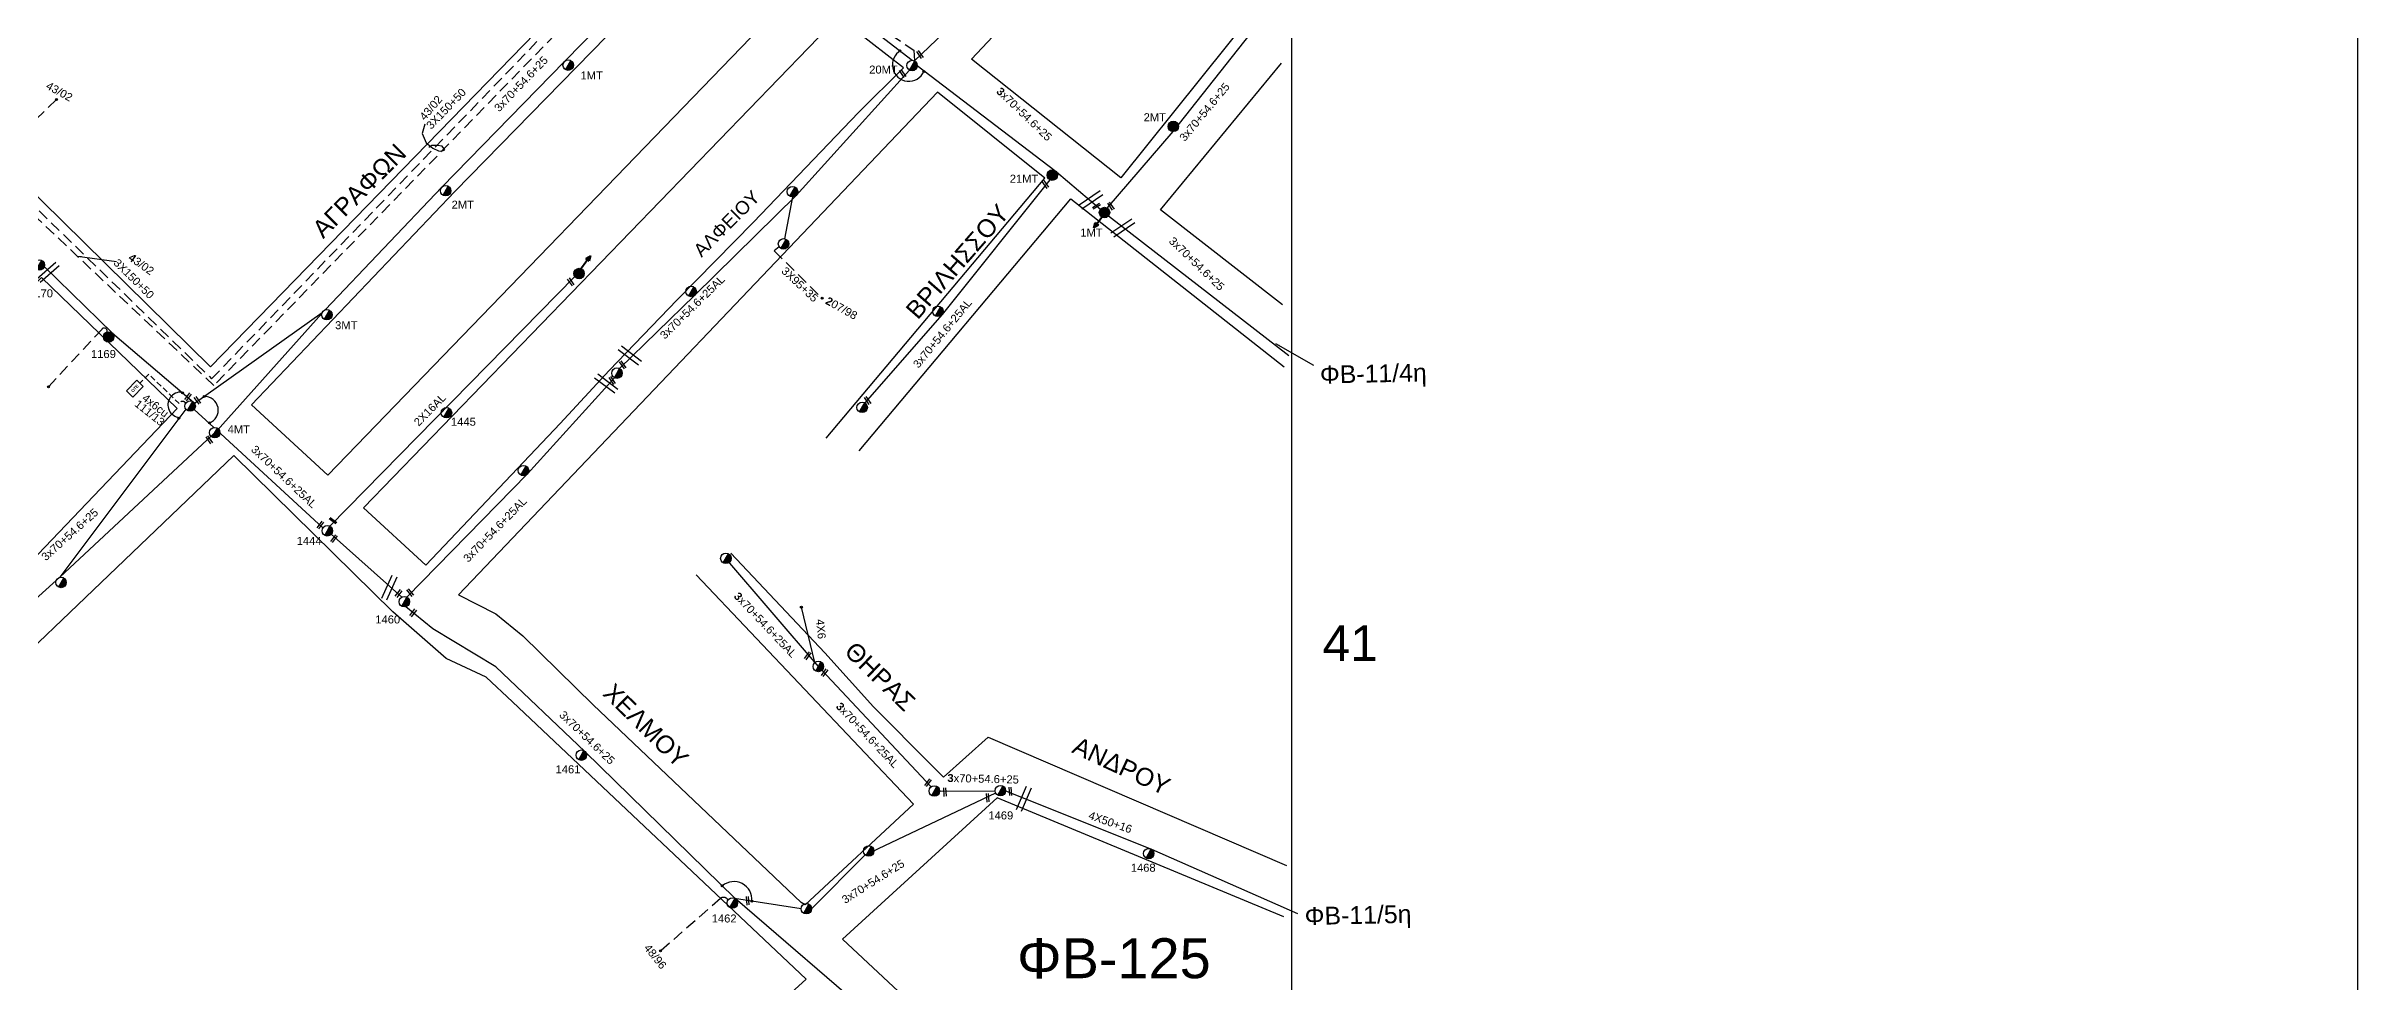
# Model space of a CAD drawing. Header units: millimetres. Extents: x -2449 to 9266, y 48 to 3905.
# Drawn here: x 8746 to 9266, y 3320 to 3531 of the extents above; entities that cross this region are included whole.
import ezdxf

# ---------------------------------------------------------------- set-up
doc = ezdxf.new("R2010")
doc.units = ezdxf.units.MM
doc.linetypes.add('DASHED', pattern=[19.05, 12.7, -6.35])
for name, color, linetype in [('Pillar OTE', 7, 'Continuous'), ('Άγνωστα', 7, 'Continuous'), ('Γυμνά εναέρια ΧΤ (1Φ)   2x16AL', 7, 'Continuous'), ('Επίτονοι', 7, 'Continuous'), ('Επιγραφές - Σχήματα', 7, 'Continuous'), ('Καλώδια ΧΤ   3x95+35 XLPE', 7, 'DASHED'), ('Μηχανική τομή', 7, 'Continuous'), ('Στύλος Ξύλινος', 7, 'Continuous'), ('Στύλος Ξύλινος @ 1', 7, 'Continuous'), ('Στύλος ΦΜ', 7, 'Continuous'), ('Στύλος ΦΜ @ 1', 7, 'Continuous'), ('Συνδέσεις', 7, 'Continuous'), ('Συνεστραμμένα ΧΤ   3x70+54.6+25 AL', 7, 'SYN_LINE'), ('Τομή', 7, 'Continuous'), ('Υπόβαθρο ΔΕΗ', 7, 'Continuous'), ('Υπόγεια Καλώδια Δικτύου ΧΤ   .075', 7, 'DASHED'), ('Υπόγεια καλώδια Παροχών ΧΤ   4x6', 7, 'DASHED')]:
    doc.layers.add(name, color=color, linetype=linetype)
doc.styles.add('arial', font='arial.ttf')
doc.styles.get("Standard").update_dxf_attribs({"font": 'arial.ttf'})
doc.linetypes.add('SYN_LINE', pattern='A,0.5,-0.0001,["/\\/\\/\\/",Standard,S=0.1,R=0,X=0,Y=-0.05],-0.25', length=0.7501)
doc.dimstyles.new('ISO-25', dxfattribs={"dimtxt": 2.5, "dimasz": 2.5, "dimexe": 1.25, "dimexo": 0.625, "dimtad": 1, "dimtxsty": 'Standard', "dimcen": 2.5, "dimadec": 0, "dimazin": 0, "dimtfac": 1, "dimtmove": 0, "dimatfit": 3, "dimfxl": 0, "dimarcsym": 0})

# ---------------------------------------------------------------- blocks, each defined once
blk = doc.blocks.new('ΥΠΑΡΧΩΝ ΤΣΙΜΕΝΤΕΝΙΟΣ ΣΤΥΛΟΣ')
at = {"layer": 'Στύλος ΦΜ'}
blk.add_hatch(color=7, dxfattribs=at).paths.add_polyline_path([(-1.3, -2.3, 0.574793), (2.6, 0, 0.268822), (1.3, 2.3)])
at = {"layer": 'Στύλος ΦΜ', "color": 7}
blk.add_line((-1.3, -2.3), (1.3, 2.3), dxfattribs=at)
blk.add_circle((0, 0), 2.62, dxfattribs=at)
at = {"layer": 'Στύλος ΦΜ', "flags": 4}
for tag, p in [('ΑΡΙΘΜΟΣ', (-4.7, 8.1)), ('ΤΥΠΟΣ', (-4.9, 3))]:
    blk.add_attdef(tag, p, '', height=4, dxfattribs=at)
blk = doc.blocks.new('ΥΠΑΡΧΩΝ ΞΥΛΙΝΟΣ ΣΤΥΛΟΣ')
at = {"layer": 'Στύλος Ξύλινος'}
h = blk.add_hatch(color=7, dxfattribs=at)
h.paths.add_polyline_path([(-2.6, 0, 0.270008), (-1.3, -2.3), (1.3, 2.3, 0.576266)])
h.paths.add_polyline_path([(-1.3, -2.3, 0.574793), (2.6, 0, 0.268822), (1.3, 2.3)])
at = {"layer": 'Στύλος Ξύλινος', "color": 7}
blk.add_line((-1.3, -2.3), (1.3, 2.3), dxfattribs=at)
blk.add_circle((0, 0), 2.62, dxfattribs=at)
at = {"layer": 'Στύλος Ξύλινος', "flags": 4}
for tag, p in [('ΑΡΙΘΜΟΣ', (-4.9, 8.6)), ('ΤΥΠΟΣ', (-4.8, 3.4))]:
    blk.add_attdef(tag, p, '', height=4, dxfattribs=at)
blk = doc.blocks.new('_ΣΥΝΔΕΣΗ')
at = {"layer": 'Συνδέσεις', "linetype": 'SYN_LINE', "ltscale": 40}
blk.add_hatch(color=256, dxfattribs=at).paths.add_polyline_path([(0.5, 0, 1), (-0.5, 0, 1)])
at = {"layer": 'Συνδέσεις'}
blk.add_circle((0, 0), 0.5, dxfattribs=at)
blk = doc.blocks.new('ΤΟΜΗ')
at = {"layer": 'Τομή', "ltscale": 40}
for p, q in [((-5.7, 0), (5.7, 0)), ((5.7, -2.3), (-5.7, -2.3))]:
    blk.add_line(p, q, dxfattribs=at)
blk = doc.blocks.new('ΕΠΙΤΟΝΟΣ')
at = {"layer": 'Επίτονοι', "lineweight": 40, "ltscale": 40}
blk.add_hatch(color=256, dxfattribs=at).paths.add_polyline_path([(-1.1, 6.5), (0, 9.1), (1.1, 6.5)])
for p, q in [((-1.1, 6.5), (0, 9.1)), ((1.1, 6.5), (-1.1, 6.5)), ((-1.1, 6.5), (0, 6.5)), ((0, 9.1), (1.1, 6.5)), ((0, 6.5), (0, 0))]:
    blk.add_line(p, q, dxfattribs=at)
blk = doc.blocks.new('A$C058A1D29')
at = {"layer": 'Επίτονοι', "xscale": 0.4499999999998181, "yscale": 0.4499999999998181, "zscale": 0.4499999999998181}
blk.add_blockref('ΕΠΙΤΟΝΟΣ', (0.51, 0), dxfattribs=at)
blk = doc.blocks.new('ΜΗΧΑΝΙΚΗ ΤΟΜΗ')
at = {"layer": 'Μηχανική τομή', "ltscale": 40}
for p, q in [((-1.9, 0.8), (1.9, 0.8)), ((1.9, 0), (-1.9, 0))]:
    blk.add_line(p, q, dxfattribs=at)
blk = doc.blocks.new('PILLAR ΟΤΕ')
at = {"layer": 'Pillar OTE', "ltscale": 40}
blk.add_lwpolyline([(-3.3, 2), (3.4, 2), (3.4, -2), (-3.3, -2)], close=True, dxfattribs=at)
at = {"layer": 'Pillar OTE', "insert": (-1.8, 0.7), "char_height": 1.357, "width": 109.961, "attachment_point": 1}
blk.add_mtext('{\\fArial|b1|i0|c161|p34;OTE}', dxfattribs=at)

msp = doc.modelspace()

# ---------------------------------------------------------------- linework, layer by layer
at = {"layer": 'Άγνωστα', "color": 151, "linetype": 'SYN_LINE', "ltscale": 20}
msp.add_line((8778.69, 3450.41), (8807.71, 3471.05), dxfattribs=at)
at = {"layer": 'Άγνωστα', "color": 27, "linetype": 'SYN_LINE', "ltscale": 20}
msp.add_lwpolyline([(8896.91, 3560.01), (8924.58, 3540.05), (8940.43, 3527.77)], dxfattribs=at)
at = {"layer": 'Άγνωστα', "color": 27, "linetype": 'SYN_LINE', "ltscale": 10}
msp.add_lwpolyline([(8972.89, 3502.68), (8982.82, 3494.28)], dxfattribs=at)
at = {"layer": 'Άγνωστα', "color": 1, "linetype": 'SYN_LINE', "ltscale": 20}
msp.add_lwpolyline([(8961.48, 3363.47), (8994.26, 3350.34), (9027.18, 3335.81)], dxfattribs=at)
at = {"layer": 'Άγνωστα', "color": 6, "linetype": 'DASHED', "ltscale": 0.2}
msp.add_lwpolyline([(8897.34, 3339.22), (8883.85, 3327.43)], dxfattribs=at)
at = {"layer": 'Άγνωστα', "color": 6, "linetype": 'SYN_LINE', "ltscale": 20}
msp.add_lwpolyline([(8915.46, 3336.9), (8900.46, 3339.2)], dxfattribs=at)
at = {"layer": 'Γυμνά εναέρια ΧΤ (1Φ)   2x16AL', "color": 151, "ltscale": 40}
msp.add_lwpolyline([(8864.52, 3479.17), (8809.45, 3422.95)], dxfattribs=at)
at = {"layer": 'Επιγραφές - Σχήματα'}
msp.add_lwpolyline([(7022.92, 3887.4), (9025.82, 3887.4), (9025.82, 2893.51), (7022.92, 2893.51)], close=True, dxfattribs=at)
at = {"layer": 'Επιγραφές - Σχήματα', "ltscale": 10}
msp.add_lwpolyline([(9025.82, 2893.51), (9265.69, 2893.51), (9265.69, 3887.4), (9025.82, 3887.4)], dxfattribs=at)
at = {"layer": 'Επιγραφές - Σχήματα', "linetype": 'Continuous', "ltscale": 0.2}
msp.add_lwpolyline([(8830.8, 3513.42), (8830.19, 3511.31), (8831.14, 3509.2), (8832.64, 3507.97), (8833.87, 3507.43), (8834.55, 3507.36), (8835.3, 3507.63), (8834.69, 3508.45), (8833.6, 3508.58), (8832.37, 3508.58), (8831.69, 3508.17)], dxfattribs=at)
at = {"layer": 'Επιγραφές - Σχήματα', "color": 85, "linetype": 'DASHED', "ltscale": 0.2}
msp.add_lwpolyline([(8746.11, 3454.33), (8758.13, 3467.23)], dxfattribs=at)
at = {"layer": 'Επιγραφές - Σχήματα', "linetype": 'Continuous', "ltscale": 0.2}
for centre, radius, start, end in [((8939.7, 3526.74), 3.7, 119.8164, 336.3624), ((8775.86, 3450.26), 2.86, 84.0703, 265.3166), ((8781.26, 3449.07), 3.08, 290.4807, 92.0854), ((8900.37, 3338.97), 4.05, 354.6907, 130.649)]:
    msp.add_arc(centre, radius, start, end, dxfattribs=at)
at = {"layer": 'Επιγραφές - Σχήματα', "color": 85, "linetype": 'DASHED', "ltscale": 0.2}
msp.add_arc((8758.68, 3466.91), 0.64, 335.1367, 149.6049, dxfattribs=at)
at = {"layer": 'Επιγραφές - Σχήματα', "color": 6, "linetype": 'DASHED', "ltscale": 0.2}
msp.add_arc((8898.04, 3338.38), 1.1, 26.1341, 129.785, dxfattribs=at)
at = {"layer": 'Καλώδια ΧΤ   3x95+35 XLPE', "color": 27, "ltscale": 0.2}
msp.add_lwpolyline([(8910.53, 3485.82), (8909.4, 3484.93), (8920.21, 3474.24)], dxfattribs=at)
at = {"layer": 'Συνεστραμμένα ΧΤ   3x70+54.6+25 AL', "color": 27, "ltscale": 20}
for p, q in [((8914.34, 3497.38), (8939.85, 3525.56)), ((8971.4, 3500.91), (8947.17, 3470.55)), ((8891.55, 3474.92), (8914.34, 3497.38)), ((8874.63, 3458.42), (8891.55, 3474.92)), ((8947.17, 3470.55), (8929.77, 3450.71))]:
    msp.add_line(p, q, dxfattribs=at)
at = {"layer": 'Συνεστραμμένα ΧΤ   3x70+54.6+25 AL', "color": 27, "ltscale": 10}
msp.add_line((8913.51, 3497.04), (8911.73, 3487.63), dxfattribs=at)
at = {"layer": 'Συνεστραμμένα ΧΤ   3x70+54.6+25 AL', "color": 6, "ltscale": 20}
for p, q in [((8853.93, 3434.76), (8873.46, 3456.37)), ((8826.79, 3407), (8853.93, 3434.76))]:
    msp.add_line(p, q, dxfattribs=at)
at = {"layer": 'Συνεστραμμένα ΧΤ   3x70+54.6+25 AL', "color": 151, "ltscale": 8}
msp.add_line((8783.32, 3445.17), (8778.03, 3450.03), dxfattribs=at)
at = {"layer": 'Συνεστραμμένα ΧΤ   3x70+54.6+25 AL', "color": 151, "ltscale": 20}
for p, q in [((8807.88, 3422.58), (8783.9, 3444.64)), ((8825.66, 3407.02), (8809.75, 3421.15))]:
    msp.add_line(p, q, dxfattribs=at)
at = {"layer": 'Συνεστραμμένα ΧΤ   3x70+54.6+25 AL', "color": 7, "linetype": 'SYN_LINE', "ltscale": 20}
msp.add_line((8919.34, 3391.41), (8898.54, 3415.73), dxfattribs=at)
at = {"layer": 'Συνεστραμμένα ΧΤ   3x70+54.6+25 AL', "color": 62, "linetype": 'SYN_LINE', "ltscale": 20}
msp.add_lwpolyline([(8941.01, 3527.61), (8955.79, 3541.87), (8969.38, 3556.27), (8982.97, 3571.26), (8995.26, 3586.67), (8996.42, 3588.72), (9011.09, 3597.28)], dxfattribs=at)
at = {"layer": 'Συνεστραμμένα ΧΤ   3x70+54.6+25 AL', "color": 151, "linetype": 'SYN_LINE', "ltscale": 20}
msp.add_lwpolyline([(8808.38, 3471.64), (8834.64, 3499.24), (8862.22, 3527.5), (8894.99, 3560.93)], dxfattribs=at)
at = {"layer": 'Συνεστραμμένα ΧΤ   3x70+54.6+25 AL', "color": 30, "linetype": 'SYN_LINE', "ltscale": 20}
msp.add_lwpolyline([(8984.31, 3494.54), (8999.2, 3511.73), (9015.09, 3531.83), (9029.86, 3550.51)], dxfattribs=at)
at = {"layer": 'Συνεστραμμένα ΧΤ   3x70+54.6+25 AL', "color": 27, "linetype": 'SYN_LINE', "ltscale": 20}
msp.add_lwpolyline([(8941.61, 3526.59), (8972.57, 3502.95)], dxfattribs=at)
at = {"layer": 'Συνεστραμμένα ΧΤ   3x70+54.6+25 AL', "color": 2, "linetype": 'SYN_LINE', "ltscale": 20}
msp.add_lwpolyline([(8984.65, 3492.79), (9025.16, 3461.33)], dxfattribs=at)
at = {"layer": 'Συνεστραμμένα ΧΤ   3x70+54.6+25 AL', "color": 85, "linetype": 'SYN_LINE', "ltscale": 20}
for points in [[(8745.19, 3481.42), (8760.51, 3466.38), (8778.77, 3450.89)], [(8777.05, 3449.31), (8748.72, 3411.47), (8740, 3403.63)]]:
    msp.add_lwpolyline(points, dxfattribs=at)
at = {"layer": 'Συνεστραμμένα ΧΤ   3x70+54.6+25 AL', "color": 7, "linetype": 'SYN_LINE', "ltscale": 20}
for points in [[(8784.08, 3444.47), (8807.63, 3470.84)], [(8748.72, 3411.47), (8784.08, 3444.47)]]:
    msp.add_lwpolyline(points, dxfattribs=at)
at = {"layer": 'Συνεστραμμένα ΧΤ   3x70+54.6+25 AL', "color": 6, "linetype": 'SYN_LINE', "ltscale": 20}
msp.add_lwpolyline([(8933.81, 3310.19), (8935.23, 3309.59, 1.353574), (8935.43, 3311.64, -0.093909), (8932.66, 3311.6), (8900.59, 3339.23), (8866.84, 3372.3), (8846.76, 3391.32), (8832.58, 3399.88), (8826.53, 3404.85)], format="xyb", dxfattribs=at)
for points in [[(8944.72, 3364.34), (8920.14, 3390.55)], [(8917.81, 3336.92), (8929.85, 3349.07), (8959.24, 3362.97)]]:
    msp.add_lwpolyline(points, dxfattribs=at)
at = {"layer": 'Συνεστραμμένα ΧΤ   3x70+54.6+25 AL', "color": 6, "linetype": 'SYN_LINE', "ltscale": 15}
msp.add_lwpolyline([(8946.61, 3363.36), (8959.13, 3363.47)], dxfattribs=at)
at = {"layer": 'Υπόβαθρο ΔΕΗ'}
msp.add_line((8940.72, 3360.46), (8891.89, 3411.99), dxfattribs=at)
for points in [[(8782.6, 3458.78), (8885.56, 3564.66), (8792.37, 3636.48), (8692.41, 3547.52), (8782.6, 3458.78)], [(9023.21, 3546.12), (8987.41, 3501.35), (8953.78, 3528.02), (8984, 3560.16), (9011.91, 3595.09), (9022.26, 3586.82)], [(8808.97, 3434.45), (8791.78, 3450.28), (8837.59, 3498.26), (8871.78, 3533.18), (8896.12, 3558.25), (8914.96, 3544.15), (8808.97, 3434.45)], [(8817.01, 3427.08), (8831.01, 3414.18), (8861.29, 3446.04), (8872.25, 3457.97), (8887.58, 3473.91), (8904.76, 3491.34), (8928.41, 3516.02), (8938.47, 3526.09), (8923.79, 3537.49), (8817.01, 3427.08)], [(9023.74, 3472.77), (8996.29, 3494.11), (9023.55, 3527.14)], [(8921.09, 3442.78), (8970.27, 3501.28), (8946.17, 3520.57), (8838.36, 3407.55), (8846.79, 3403.28), (8852.88, 3398.28), (8868.67, 3382.75), (8915.46, 3338.34)], [(8928.55, 3439.94), (8976.18, 3496.62), (9024.16, 3458.85)], [(8672.68, 3406.66), (8744.54, 3478.89), (8775.11, 3449.44), (8731.19, 3403.58)], [(8823.6, 3403.69), (8787.85, 3438.89), (8705.2, 3359.81)], [(8899.67, 3416.92), (8920.8, 3394.46), (8931.72, 3382.33), (8944.96, 3369.05), (8947.53, 3366.48), (8957.55, 3375.54), (9024.69, 3346.64)], [(8839.42, 3250.91), (8916.58, 3321.04), (8850.52, 3383.46), (8844.63, 3389.02), (8835.59, 3393.2), (8823.6, 3403.69)], [(8940.72, 3360.46), (8916.41, 3337.76), (8915.46, 3338.34)], [(9024.04, 3335.13), (8959.59, 3361.85), (8924.81, 3330.04), (8938.48, 3317.24), (8940.12, 3317.24), (8952.35, 3305.97)]]:
    msp.add_lwpolyline(points, dxfattribs=at)
at = {"layer": 'Υπόγεια Καλώδια Δικτύου ΧΤ   .075', "color": 173, "linetype": 'DASHED', "ltscale": 0.2}
msp.add_lwpolyline([(8842.42, 3594.79), (8850.22, 3604.41), (8894.64, 3569.06), (8783.35, 3454.61), (8730.3, 3504.86)], dxfattribs=at)
at = {"layer": 'Υπόγεια Καλώδια Δικτύου ΧΤ   .075', "color": 30, "linetype": 'DASHED', "ltscale": 0.2}
msp.add_lwpolyline([(8747.91, 3518.92), (8733.1, 3504.52), (8782.84, 3456.12), (8892.4, 3569.64), (8850.59, 3602.7), (8843.8, 3593.77)], dxfattribs=at)
at = {"layer": 'Υπόγεια Καλώδια Δικτύου ΧΤ   .075', "color": 62, "linetype": 'DASHED', "ltscale": 0.2}
msp.add_lwpolyline([(8926.31, 3539.94), (8940.83, 3530.01), (8941.01, 3527.61)], dxfattribs=at)
at = {"layer": 'Υπόγεια καλώδια Παροχών ΧΤ   4x6', "color": 7, "linetype": 'DASHED', "ltscale": 0.1}
msp.add_lwpolyline([(8777, 3450.6, 0.673317), (8775.57, 3450.53), (8768.68, 3457.17), (8766.7, 3455.12)], format="xyb", dxfattribs=at)
at = {"layer": 'Υπόγεια καλώδια Παροχών ΧΤ   4x6', "color": 6, "linetype": 'SYN_LINE', "ltscale": 15}
msp.add_lwpolyline([(8918.53, 3392.27), (8915.52, 3404.74)], dxfattribs=at)

# ---------------------------------------------------------------- block references
at = {"layer": 'Pillar OTE', "xscale": 0.4999999999999999, "yscale": 0.4999999999999999, "zscale": 0.4999999999999999, "rotation": 46.06917334218574}
msp.add_blockref('PILLAR ΟΤΕ', (8765.53, 3453.89), dxfattribs=at)
at = {"layer": 'Επιγραφές - Σχήματα', "linetype": 'Continuous', "ltscale": 0.2}
for p, rotation in [((8984.16, 3493.02), 143.1364626309568), ((8865.27, 3480.79), 324.0493415517377)]:
    msp.add_blockref('A$C058A1D29', p, dxfattribs=dict(at, rotation=rotation))
at = {"layer": 'Μηχανική τομή'}
for p, xscale, yscale, zscale, rotation in [((8942.02, 3528.98), 0.4999999999999978, 0.4999999999999978, 0.4999999999999978, 305.1309910353553), ((8938.14, 3524.68), 0.4999999999999978, 0.4999999999999978, 0.4999999999999978, 305.1309910353553), ((8970.27, 3499.74), 0.4999999999999978, 0.4999999999999978, 0.4999999999999978, 305.1309910353553), ((8981.81, 3495.14), 0.5000000000000228, 0.5000000000000228, 0.5000000000000228, 210.3666945975318), ((8984.99, 3494.86), 0.4999999999999978, 0.4999999999999978, 0.4999999999999978, 305.1309910353553), ((8863.48, 3477.79), 0.5000000000000059, 0.5000000000000059, 0.5000000000000059, 305.1309910353567), ((8875.16, 3459.15), 0.5000000000000059, 0.5000000000000059, 0.5000000000000059, 305.1309910353567), ((8872.79, 3455.64), 0.5000000000000059, 0.5000000000000059, 0.5000000000000059, 305.1309910353567), ((8777.36, 3452.18), 0.5000000000001407, 0.5000000000001407, 0.5000000000001407, 232.1541293134015), ((8779.49, 3451.17), 0.5000000000000059, 0.5000000000000059, 0.5000000000000059, 305.1309910353567), ((8930.25, 3451.11), 0.4999999999999978, 0.4999999999999978, 0.4999999999999978, 305.1309910353553), ((8782.13, 3442.26), 0.5000000000000059, 0.5000000000000059, 0.5000000000000059, 305.1309910353567), ((8807.16, 3423.37), 0.500000000000189, 0.500000000000189, 0.500000000000189, 233.5687966375542), ((8810.25, 3424.36), 0.5000000000001213, 0.5000000000001213, 0.5000000000001213, 143.5687966375647), ((8810.21, 3420.29), 0.500000000000189, 0.500000000000189, 0.500000000000189, 233.5687966375542), ((8824.74, 3407.94), 0.5000000000001407, 0.5000000000001407, 0.5000000000001407, 232.1541293134015), ((8827.35, 3407.91), 0.5000000000001213, 0.5000000000001213, 0.5000000000001213, 309.6239574383237), ((8828.01, 3403.59), 0.5000000000001407, 0.5000000000001407, 0.5000000000001407, 232.1541293134015), ((8916.77, 3393.94), 0.5000000000000938, 0.5000000000000938, 0.5000000000000938, 234.2309196327859), ((8920.57, 3390.14), 0.5000000000000938, 0.5000000000000938, 0.5000000000000938, 234.2309196327859), ((8943.86, 3365.4), 0.500000000000189, 0.500000000000189, 0.500000000000189, 233.5687966375542), ((8947.62, 3363.13), 0.5000000000000945, 0.5000000000000945, 0.5000000000000945, 273.3700717617913), ((8957.24, 3361.86), 0.5000000000000945, 0.5000000000000945, 0.5000000000000945, 273.3700717617913), ((8962.33, 3363.3), 0.5000000000000945, 0.5000000000000945, 0.5000000000000945, 273.3700717617913), ((8903.24, 3338.7), 0.5000000000000945, 0.5000000000000945, 0.5000000000000945, 273.3700717617913)]:
    msp.add_blockref('ΜΗΧΑΝΙΚΗ ΤΟΜΗ', p, dxfattribs=dict(at, xscale=xscale, yscale=yscale, zscale=zscale, rotation=rotation))
at = {"layer": 'Στύλος Ξύλινος @ 1', "ltscale": 40}
ref = msp.add_blockref('ΥΠΑΡΧΩΝ ΞΥΛΙΝΟΣ ΣΤΥΛΟΣ', (8999.2, 3512.9), dxfattribs=dict(at, xscale=0.4499999999998181, yscale=0.4499999999998181, zscale=0.4499999999998181))
ref.add_attrib('ΤΥΠΟΣ', '2ΜΤ', (8992.53, 3514.06), dxfattribs={"layer": 'Στύλος Ξύλινος', "height": 1.8, "flags": 4})
ref = msp.add_blockref('ΥΠΑΡΧΩΝ ΞΥΛΙΝΟΣ ΣΤΥΛΟΣ', (8971.98, 3501.93), dxfattribs=dict(at, xscale=0.4499999999998181, yscale=0.4499999999998181, zscale=0.4499999999998181))
ref.add_attrib('ΤΥΠΟΣ', '21ΜΤ', (8962.41, 3500.23), dxfattribs={"layer": 'Στύλος Ξύλινος', "height": 1.8, "flags": 4})
ref = msp.add_blockref('ΥΠΑΡΧΩΝ ΞΥΛΙΝΟΣ ΣΤΥΛΟΣ', (8983.72, 3493.52), dxfattribs=dict(at, xscale=0.4499999999998181, yscale=0.4499999999998181, zscale=0.4499999999998181))
ref.add_attrib('ΤΥΠΟΣ', '1ΜΤ', (8978.28, 3488.12), dxfattribs={"layer": 'Στύλος Ξύλινος', "height": 1.8, "flags": 4})
at = {"layer": 'Στύλος Ξύλινος @ 1', "ltscale": 40, "xscale": 0.4499999999998181, "yscale": 0.4499999999998181, "zscale": 0.4499999999998181}
msp.add_blockref('ΥΠΑΡΧΩΝ ΞΥΛΙΝΟΣ ΣΤΥΛΟΣ', (8865.51, 3479.8), dxfattribs=at)
at = {"layer": 'Στύλος Ξύλινος @ 1', "ltscale": 40}
ref = msp.add_blockref('ΥΠΑΡΧΩΝ ΞΥΛΙΝΟΣ ΣΤΥΛΟΣ', (8759.68, 3465.54), dxfattribs=dict(at, xscale=0.4499999999998181, yscale=0.4499999999998181, zscale=0.4499999999998181))
ref.add_attrib('ΤΥΠΟΣ', '1169', (8755.7, 3460.8), dxfattribs={"layer": 'Στύλος Ξύλινος', "height": 1.8, "flags": 4})
at = {"layer": 'Στύλος ΦΜ @ 1', "ltscale": 40}
ref = msp.add_blockref('ΥΠΑΡΧΩΝ ΤΣΙΜΕΝΤΕΝΙΟΣ ΣΤΥΛΟΣ', (8863.06, 3526.68), dxfattribs=dict(at, xscale=0.4499999999998181, yscale=0.4499999999998181, zscale=0.4499999999998181))
ref.add_attrib('ΤΥΠΟΣ', '1ΜΤ', (8865.82, 3523.45), dxfattribs={"layer": 'Στύλος ΦΜ', "height": 1.8, "flags": 4})
ref = msp.add_blockref('ΥΠΑΡΧΩΝ ΤΣΙΜΕΝΤΕΝΙΟΣ ΣΤΥΛΟΣ', (8940.43, 3526.59), dxfattribs=dict(at, xscale=0.4499999999998181, yscale=0.4499999999998181, zscale=0.4499999999998181))
ref.add_attrib('ΤΥΠΟΣ', '20ΜΤ', (8930.78, 3524.78), dxfattribs={"layer": 'Στύλος ΦΜ', "height": 1.8, "flags": 4})
ref = msp.add_blockref('ΥΠΑΡΧΩΝ ΤΣΙΜΕΝΤΕΝΙΟΣ ΣΤΥΛΟΣ', (8835.49, 3498.43), dxfattribs=dict(at, xscale=0.4499999999998181, yscale=0.4499999999998181, zscale=0.4499999999998181))
ref.add_attrib('ΤΥΠΟΣ', '2ΜΤ', (8836.83, 3494.39), dxfattribs={"layer": 'Στύλος ΦΜ', "height": 1.8, "flags": 4})
at = {"layer": 'Στύλος ΦΜ @ 1', "ltscale": 40, "xscale": 0.4499999999998181, "yscale": 0.4499999999998181, "zscale": 0.4499999999998181}
for p in [(8913.51, 3498.22), (8911.51, 3486.48), (8890.72, 3475.77), (8946.25, 3471.29), (8874.04, 3457.4), (8778.01, 3449.99), (8929.19, 3449.69), (8853, 3435.47), (8898.54, 3415.73), (8748.97, 3410.31), (8919.34, 3391.41), (8945.43, 3363.4), (8930.68, 3349.9), (8916.63, 3336.92)]:
    msp.add_blockref('ΥΠΑΡΧΩΝ ΤΣΙΜΕΝΤΕΝΙΟΣ ΣΤΥΛΟΣ', p, dxfattribs=at)
at = {"layer": 'Στύλος ΦΜ @ 1', "ltscale": 40}
ref = msp.add_blockref('ΥΠΑΡΧΩΝ ΤΣΙΜΕΝΤΕΝΙΟΣ ΣΤΥΛΟΣ', (8744.05, 3481.72), dxfattribs=dict(at, xscale=0.4499999999998181, yscale=0.4499999999998181, zscale=0.4499999999998181))
ref.add_attrib('ΤΥΠΟΣ', '1170', (8741.55, 3474.45), dxfattribs={"layer": 'Στύλος ΦΜ', "height": 1.8, "flags": 4})
ref = msp.add_blockref('ΥΠΑΡΧΩΝ ΤΣΙΜΕΝΤΕΝΙΟΣ ΣΤΥΛΟΣ', (8808.77, 3470.53), dxfattribs=dict(at, xscale=0.4499999999998181, yscale=0.4499999999998181, zscale=0.4499999999998181))
ref.add_attrib('ΤΥΠΟΣ', '3ΜΤ', (8810.62, 3467.28), dxfattribs={"layer": 'Στύλος ΦΜ', "height": 1.8, "flags": 4})
ref = msp.add_blockref('ΥΠΑΡΧΩΝ ΤΣΙΜΕΝΤΕΝΙΟΣ ΣΤΥΛΟΣ', (8835.68, 3448.49), dxfattribs=dict(at, xscale=0.4499999999998181, yscale=0.4499999999998181, zscale=0.4499999999998181))
ref.add_attrib('ΤΥΠΟΣ', '1445', (8836.69, 3445.57), dxfattribs={"layer": 'Στύλος ΦΜ', "height": 1.8, "flags": 4})
ref = msp.add_blockref('ΥΠΑΡΧΩΝ ΤΣΙΜΕΝΤΕΝΙΟΣ ΣΤΥΛΟΣ', (8783.54, 3444.01), dxfattribs=dict(at, xscale=0.4499999999998181, yscale=0.4499999999998181, zscale=0.4499999999998181))
ref.add_attrib('ΤΥΠΟΣ', '4ΜΤ', (8786.44, 3443.86), dxfattribs={"layer": 'Στύλος ΦΜ', "height": 1.8, "flags": 4})
ref = msp.add_blockref('ΥΠΑΡΧΩΝ ΤΣΙΜΕΝΤΕΝΙΟΣ ΣΤΥΛΟΣ', (8808.87, 3421.93), dxfattribs=dict(at, xscale=0.4499999999998181, yscale=0.4499999999998181, zscale=0.4499999999998181))
ref.add_attrib('ΑΡΙΘΜΟΣ', '1444', (8801.98, 3418.77), dxfattribs={"layer": 'Στύλος ΦΜ', "height": 1.8, "flags": 4})
ref = msp.add_blockref('ΥΠΑΡΧΩΝ ΤΣΙΜΕΝΤΕΝΙΟΣ ΣΤΥΛΟΣ', (8826.2, 3405.98), dxfattribs=dict(at, xscale=0.4499999999998181, yscale=0.4499999999998181, zscale=0.4499999999998181))
ref.add_attrib('ΑΡΙΘΜΟΣ', '1460', (8819.67, 3401.09), dxfattribs={"layer": 'Στύλος ΦΜ', "height": 1.8, "flags": 4})
ref = msp.add_blockref('ΥΠΑΡΧΩΝ ΤΣΙΜΕΝΤΕΝΙΟΣ ΣΤΥΛΟΣ', (8866.02, 3371.46), dxfattribs=dict(at, xscale=0.4499999999998181, yscale=0.4499999999998181, zscale=0.4499999999998181))
ref.add_attrib('ΤΥΠΟΣ', '1461', (8860.22, 3367.38), dxfattribs={"layer": 'Στύλος ΦΜ', "height": 1.8, "flags": 4})
ref = msp.add_blockref('ΥΠΑΡΧΩΝ ΤΣΙΜΕΝΤΕΝΙΟΣ ΣΤΥΛΟΣ', (8960.3, 3363.47), dxfattribs=dict(at, xscale=0.4499999999998181, yscale=0.4499999999998181, zscale=0.4499999999998181))
ref.add_attrib('ΤΥΠΟΣ', '1469', (8957.6, 3357.01), dxfattribs={"layer": 'Στύλος ΦΜ', "height": 1.8, "flags": 4})
ref = msp.add_blockref('ΥΠΑΡΧΩΝ ΤΣΙΜΕΝΤΕΝΙΟΣ ΣΤΥΛΟΣ', (8993.67, 3349.32), dxfattribs=dict(at, xscale=0.4499999999998181, yscale=0.4499999999998181, zscale=0.4499999999998181))
ref.add_attrib('ΤΥΠΟΣ', '1468', (8989.63, 3345.24), dxfattribs={"layer": 'Στύλος ΦΜ', "height": 1.8, "flags": 4})
ref = msp.add_blockref('ΥΠΑΡΧΩΝ ΤΣΙΜΕΝΤΕΝΙΟΣ ΣΤΥΛΟΣ', (8900.01, 3338.21), dxfattribs=dict(at, xscale=0.4499999999998181, yscale=0.4499999999998181, zscale=0.4499999999998181))
ref.add_attrib('ΤΥΠΟΣ', '1462', (8895.35, 3333.82), dxfattribs={"layer": 'Στύλος ΦΜ', "height": 1.8, "flags": 4})
at = {"layer": 'Συνδέσεις', "xscale": 0.4500000000000455, "yscale": 0.4500000000000455, "zscale": 0.4500000000000455}
for p in [(8937.67, 3529.91), (8943.09, 3525.26), (8747.91, 3518.93), (8920.21, 3474.24), (8746.12, 3454.34), (8776.3, 3452.94), (8781.15, 3452.16), (8775.47, 3447.26), (8782.34, 3446.19), (8915.52, 3404.74), (8897.73, 3342.05), (8904.4, 3338.6), (8883.85, 3327.44)]:
    msp.add_blockref('_ΣΥΝΔΕΣΗ', p, dxfattribs=at)
at = {"layer": 'Τομή'}
for p, xscale, yscale, zscale, rotation in [((8980.36, 3496.85), 0.499999999999998, 0.499999999999998, 0.499999999999998, 34.04720485565142), ((8987.51, 3490.53), 0.499999999999998, 0.499999999999998, 0.499999999999998, 34.04720485565142), ((8745.64, 3480.51), 0.4999999999999732, 0.4999999999999732, 0.4999999999999732, 41.04593870231389), ((8877.3, 3461.81), 0.500000000000064, 0.500000000000064, 0.500000000000064, 322.9363354498299), ((8871.97, 3455.49), 0.500000000000064, 0.500000000000064, 0.500000000000064, 322.9363354498299), ((8822.29, 3409.37), 0.500000000000131, 0.500000000000131, 0.500000000000131, 66.60962494327839), ((8965.06, 3361.87), 0.500000000000131, 0.500000000000131, 0.500000000000131, 66.60962494327839)]:
    msp.add_blockref('ΤΟΜΗ', p, dxfattribs=dict(at, xscale=xscale, yscale=yscale, zscale=zscale, rotation=rotation))

# ---------------------------------------------------------------- texts
at = {"layer": 'Άγνωστα', "linetype": 'SYN_LINE', "ltscale": 20, "char_height": 1.8, "width": 69.1904, "attachment_point": 1, "style": 'arial'}
for s, insert, rotation in [('3X150+50', (8830.94, 3513.35), 46.0272), ('3X150+50', (8761.87, 3483.31), 315.4339), ('4X50+16', (8980.55, 3358.9), 340.7222)]:
    msp.add_mtext(s, dxfattribs=dict(at, insert=insert, rotation=rotation))
at = {"layer": 'Γυμνά εναέρια ΧΤ (1Φ)   2x16AL', "ltscale": 40, "insert": (8828.15, 3446.59), "char_height": 1.8, "width": 69.1904, "attachment_point": 1, "rotation": 45.5328, "style": 'arial'}
msp.add_mtext('2X16AL', dxfattribs=at)
at = {"layer": 'Επιγραφές - Σχήματα', "linetype": 'SYN_LINE', "ltscale": 20, "char_height": 1.8, "width": 69.1904, "attachment_point": 1, "style": 'arial'}
for s, insert, rotation in [('43/02', (8746.28, 3523.06), 330.858), ('43/02', (8829.44, 3515.25), 49.7283), ('{\\fArial|b1|i0|c161|p34;4}3/02', (8764.97, 3484.46), 324.5597), ('{\\fArial|b1|i0|c161|p34;2}07/98', (8921.64, 3474.67), 330.858), ('48/96', (8881.4, 3329.18), 308.6777)]:
    msp.add_mtext(s, dxfattribs=dict(at, insert=insert, rotation=rotation))
at = {"layer": 'Επιγραφές - Σχήματα', "width": 157.7424, "attachment_point": 1}
for s, insert, char_height, rotation in [('ΑΓΡΑΦΩΝ', (8805.11, 3490.32), 4, 45.0468), ('ΑΛΦΕΙΟΥ', (8890.95, 3485.4), 3, 45.0468), ('ΒΡΙΛΗΣΣΟΥ', (8938.68, 3471.86), 4, 48.8599), ('ΦΒ-11/4η', (9032.15, 3459.04), 4, 1.2511), ('ΘΗΡΑΣ', (8927.72, 3397.35), 4, 315.7968), ('ΧΕΛΜΟΥ', (8873.43, 3387.94), 4, 315.509), ('ΑΝΔΡΟΥ', (8977.85, 3375.77), 4, 334.9463), ('ΦΒ-11/5η', (9028.71, 3337.24), 4, 1.2511)]:
    msp.add_mtext(s, dxfattribs=dict(at, insert=insert, char_height=char_height, rotation=rotation))
at = {"layer": 'Επιγραφές - Σχήματα', "color": 7, "linetype": 'DASHED', "ltscale": 0.1, "char_height": 1.8, "attachment_point": 1, "rotation": 321.5961}
for s, insert in [('111/13', (8766.46, 3451.56)), ('4x6cu', (8768.15, 3452.89))]:
    msp.add_mtext_dynamic_manual_height_columns(s, width=20.5292, gutter_width=12.5, heights=[0], dxfattribs=dict(at, insert=insert))
at = {"layer": 'Επιγραφές - Σχήματα', "attachment_point": 1}
for s, insert, char_height, width in [('41', (9032.8, 3400.66), 8, 82.413), ('ΦΒ-125', (8964.04, 3330.28), 9, 103.4348)]:
    msp.add_mtext(s, dxfattribs=dict(at, insert=insert, char_height=char_height, width=width))
at = {"layer": 'Καλώδια ΧΤ   3x95+35 XLPE', "ltscale": 40, "insert": (8912.1, 3481.47), "char_height": 1.8, "width": 69.1904, "attachment_point": 1, "rotation": 316.7932, "style": 'arial'}
msp.add_mtext('3X95+35', dxfattribs=at)
at = {"layer": 'Συνεστραμμένα ΧΤ   3x70+54.6+25 AL', "style": 'arial'}
for rotation, p in [(44.4038, (8884.78, 3464.9)), (50.5756, (8941.87, 3458.38)), (316.6645, (8791.55, 3440.03)), (45.8303, (8840.56, 3414.7))]:
    msp.add_text('3x70+54.6+25AL', height=1.8, rotation=rotation, dxfattribs=at).set_placement(p)
at = {"layer": 'Συνεστραμμένα ΧΤ   3x70+54.6+25 AL', "linetype": 'SYN_LINE', "ltscale": 20, "char_height": 1.8, "attachment_point": 1, "style": 'arial'}
for s, insert, width, rotation in [('3x70+54.6+25', (8846.23, 3517.29), 69.1904, 46.1931), ('{\\fArial|b1|i0|c161|p34;3}x70+54.6+25', (8960.48, 3521.87), 69.1904, 316.1931), ('3x70+54.6+25', (9000.4, 3510.52), 69.1904, 50.3465), ('3x70+54.6+25', (8999.3, 3488.22), 69.1904, 316.1931), ('3x70+54.6+25', (8744.34, 3416.4), 69.1904, 41.927), ('{\\fArial|b1|i0|c161|p34;3}x70+54.6+25AL', (8901.49, 3408.32), 22.6172, 313.546), ('3x70+54.6+25', (8862.14, 3381.63), 69.1904, 316.1931), ('{\\fArial|b1|i0|c161|p34;3}x70+54.6+25AL', (8924.46, 3383.52), 22.6172, 313.546), ('{\\fArial|b1|i0|c161|p34;3}x70+54.6+25', (8948.4, 3367.23), 69.1904, 358.6989), ('3x70+54.6+25', (8924.4, 3339.49), 69.1904, 32.4511)]:
    msp.add_mtext(s, dxfattribs=dict(at, insert=insert, width=width, rotation=rotation))
at = {"layer": 'Υπόγεια καλώδια Παροχών ΧΤ   4x6', "linetype": 'DASHED', "ltscale": 0.1, "insert": (8920.59, 3402.16), "char_height": 1.8, "width": 69.1904, "attachment_point": 1, "rotation": 275.939, "style": 'arial'}
msp.add_mtext('4X6', dxfattribs=at)

# ---------------------------------------------------------------- leaders
at = {"layer": 'Επιγραφές - Σχήματα', "ltscale": 40}
for points in [[(8752.63, 3483.73), (8761.43, 3482.52)], [(9022.19, 3464.09), (9030.77, 3459.18)]]:
    msp.add_leader(points, dimstyle='ISO-25', override={"dimasz": 1, "dimtad": 0}, dxfattribs=at)

doc.saveas('drawing.dxf')
